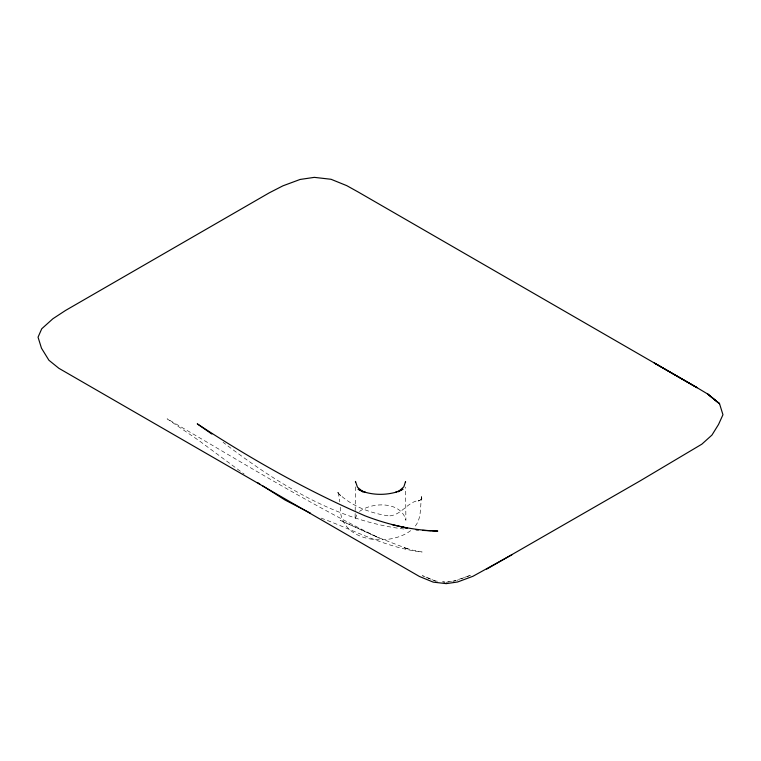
<?xml version="1.0" encoding="UTF-8"?>
<svg xmlns="http://www.w3.org/2000/svg" width="761" height="761" viewBox="0 0 761 761"><rect width="100%" height="100%" fill="white"/><g stroke="black" fill="none" stroke-linecap="round" stroke-linejoin="round"><path stroke-width="0.57" stroke-dasharray="3.81 2.85" d="M355.435 486.869L355.102 519.325L356.985 514.151M415.344 526.013C422.165 517.356 419.739 505.294 421.927 495.202L421.233 499.149L421.975 497.275L420.567 500.101L421.955 498.721L418.265 501.014L419.986 500.338C407.535 501.138 401.58 515.577 388.795 515.939L389.28 515.968C371.225 513.494 351.03 506.236 337.713 492.595L339.054 494.117L338.293 492.624L339.796 501.813M410.702 530.617C388.196 547.682 338.683 541.699 340.291 506.398M359.458 511.459C372.69 501.68 401.408 501.461 405.898 520.267L405.565 487.097M469.765 575.563L470.279 575.345L457.123 580.272M468.69 575.963L453.575 581.166M445.936 582.317L449.209 581.823M451.568 581.347L445.994 582.184L442.788 581.823M452.681 581.185L456.029 580.681M442.512 581.927L444.795 582.184M437.442 581.214L435.302 580.976L422.431 575.697L435.673 581.157M403.958 529.009C335.972 520.847 276.414 482.931 223.068 442.293M321.104 518.117C354.293 530.265 386.55 548.015 422.117 552.01L413.718 550.479L403.53 547.463L409.009 549.404L378.207 537.504L340.138 520.296L379.292 538.065C306.322 502.488 237.327 459.425 167.097 418.826L198.421 440.191L244.167 474.065M339.197 494.184L340.509 495.573L337.713 492.595"/><path stroke-width="1.14" d="M355.482 482.17L355.482 481.437L357.461 487.192L362.854 491.73M511.991 554.712L472.952 576.277L457.532 582.003L446.212 583.639L433.228 582.127L419.359 576.438L58.854 368.286L48.923 360.257L41.465 348.167L38.05 337.18L41.741 328.771L52.909 318.735L65.579 310.431L269.175 192.885L282.93 185.827L300.119 179.453L314.331 177.361L331.045 179.282L346.778 185.655L358.374 192.114L697.114 387.71L654.213 362.949L696.553 387.359L707.787 394.084L719.554 403.749L722.95 414.745L718.527 424.476L711.944 435.073L701.851 444.167L640.077 480.904L486.698 569.114M432.391 530.855L437.765 531.064C412.795 530.398 388.3 524.786 365.033 515.825C306.464 490.388 250.635 458.797 197.251 423.839L211.843 434.046M422.612 530.388L431.306 530.807M416.162 529.875L418.312 530.065M401.865 526.973L407.164 528.153L391.953 524.605M310.545 513.218L284.975 499.977L262.764 485.918M363.254 492.025L358.079 489.218L365.261 492.3L364.186 491.948C374.745 495.183 386.265 495.088 396.833 491.939L395.758 492.291L403.016 489.161L398.231 491.777L403.834 486.84L405.518 481.646L405.518 482.484M257.865 482.797L259.824 484.044M718.898 403.206L707.787 394.084L719.554 403.749L718.898 403.206"/></g></svg>
